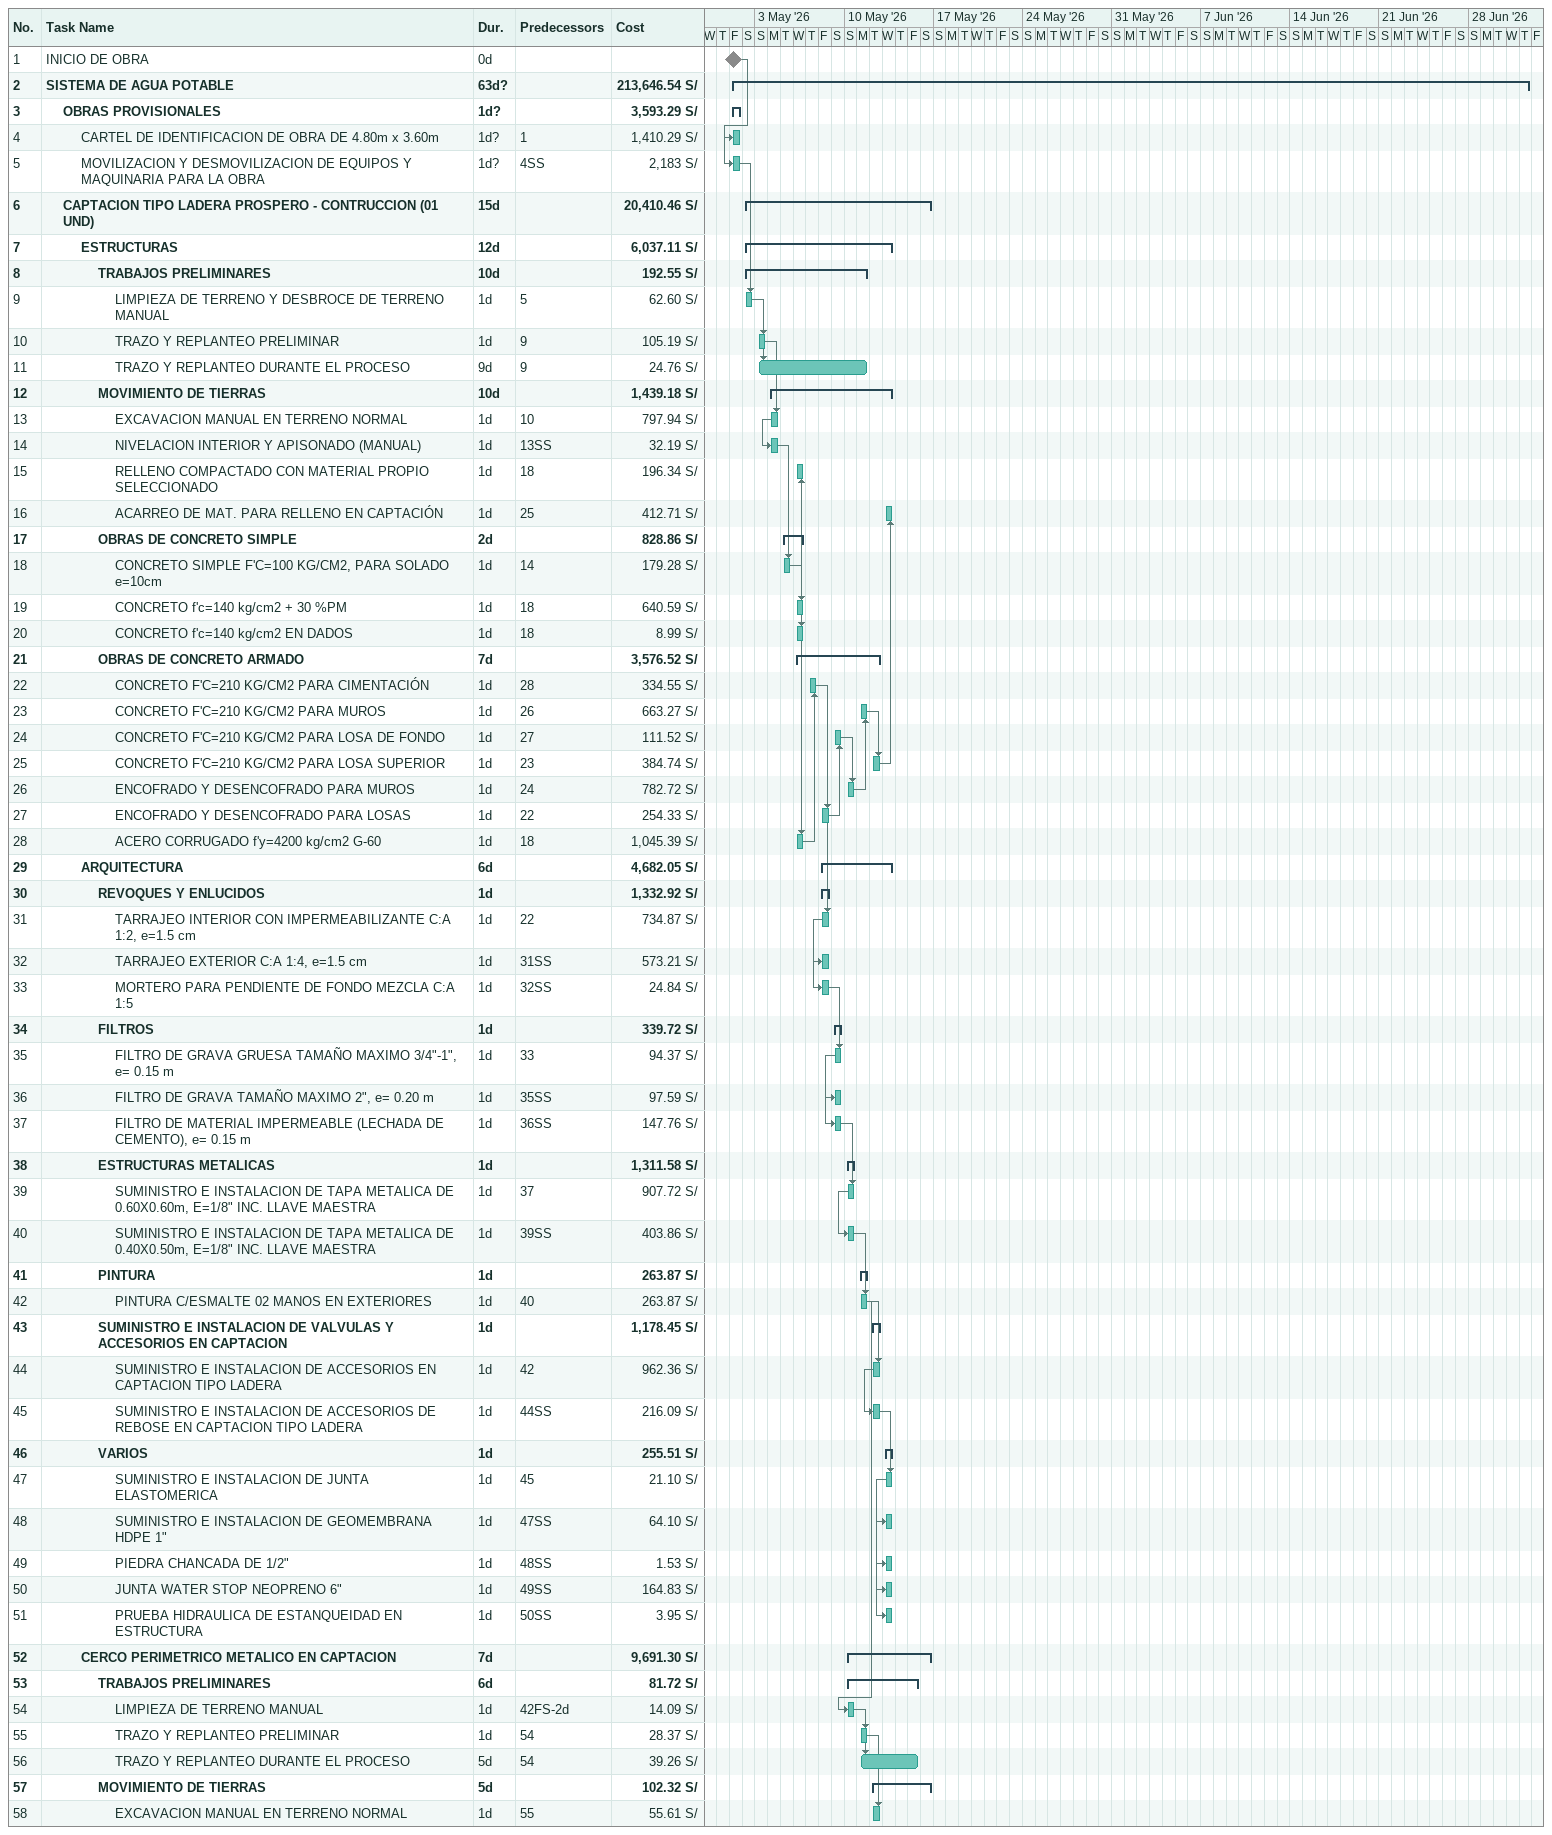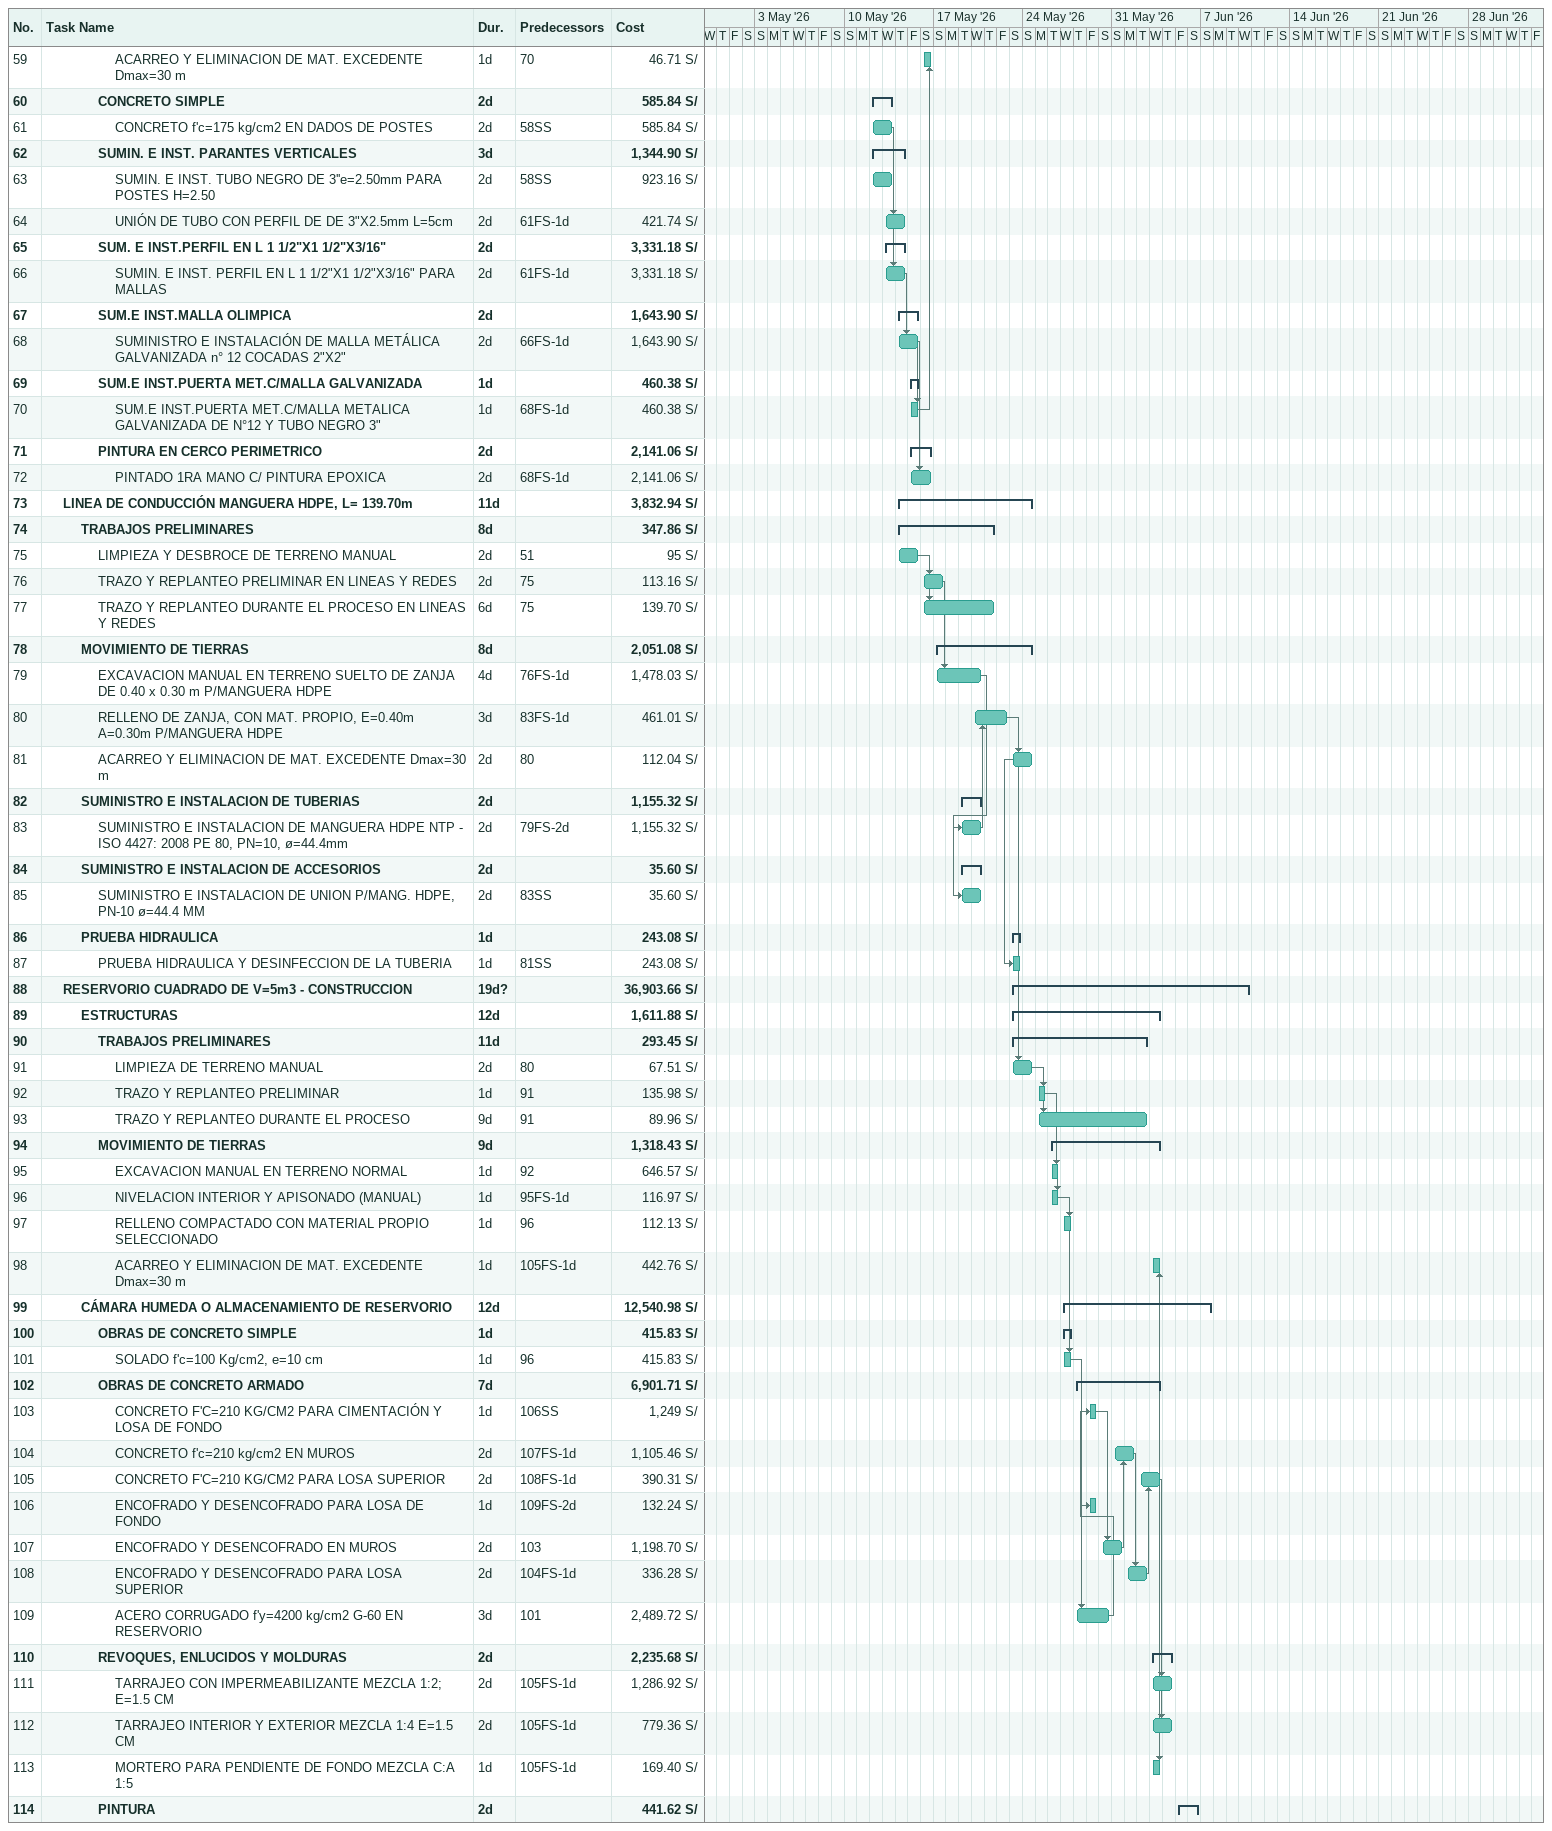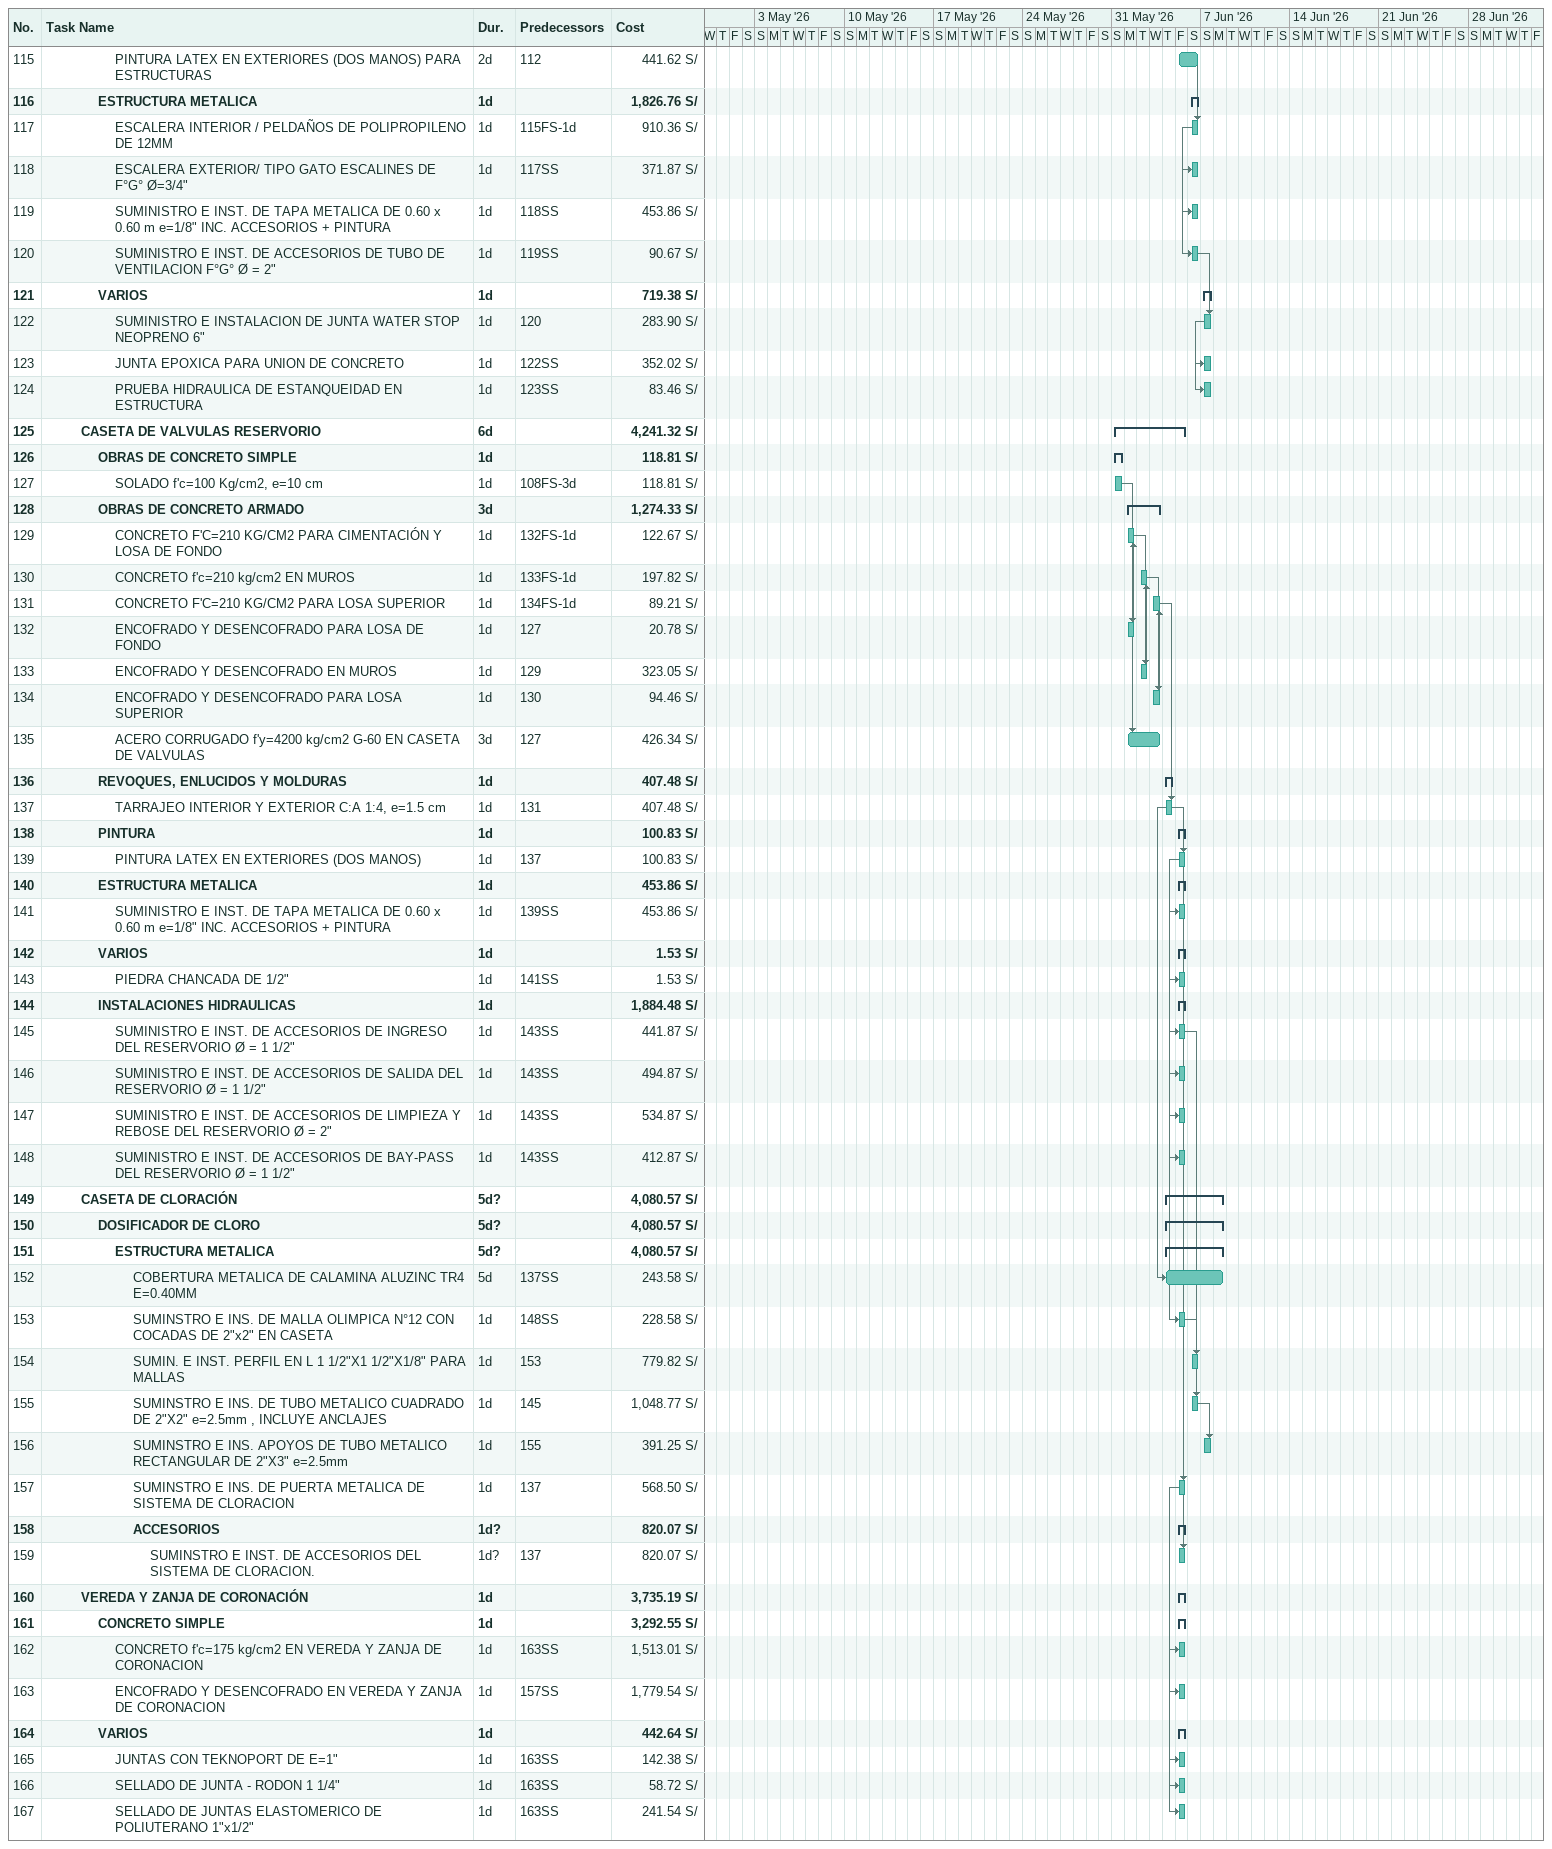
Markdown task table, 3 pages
| ID | Level | Task | Duration | Start | Finish | Predecessors | Cost (S/) |
|---|---|---|---|---|---|---|---|
| 1 | 1 | INICIO DE OBRA | 0d | 2026-05-01 | 2026-05-01 |  |  |
| 2 | 1 | **SISTEMA DE AGUA POTABLE** | 63d? | 2026-05-01 | 2026-07-02 |  | 213646.54 |
| 3 | 2 | **OBRAS PROVISIONALES** | 1d? | 2026-05-01 | 2026-05-01 |  | 3593.29 |
| 4 | 3 | CARTEL DE IDENTIFICACION DE OBRA DE 4.80m x 3.60m | 1d? | 2026-05-01 | 2026-05-01 | 1 | 1410.29 |
| 5 | 3 | MOVILIZACION Y DESMOVILIZACION DE EQUIPOS Y MAQUINARIA PARA LA OBRA | 1d? | 2026-05-01 | 2026-05-01 | 4SS | 2183 |
| 6 | 2 | **CAPTACION TIPO LADERA PROSPERO - CONTRUCCION (01 UND)** | 15d | 2026-05-02 | 2026-05-16 |  | 20410.46 |
| 7 | 3 | **ESTRUCTURAS** | 12d | 2026-05-02 | 2026-05-13 |  | 6037.11 |
| 8 | 4 | **TRABAJOS PRELIMINARES** | 10d | 2026-05-02 | 2026-05-11 |  | 192.55 |
| 9 | 5 | LIMPIEZA DE TERRENO Y DESBROCE DE TERRENO MANUAL | 1d | 2026-05-02 | 2026-05-02 | 5 | 62.60 |
| 10 | 5 | TRAZO Y REPLANTEO PRELIMINAR | 1d | 2026-05-03 | 2026-05-03 | 9 | 105.19 |
| 11 | 5 | TRAZO Y REPLANTEO DURANTE EL PROCESO | 9d | 2026-05-03 | 2026-05-11 | 9 | 24.76 |
| 12 | 4 | **MOVIMIENTO DE TIERRAS** | 10d | 2026-05-04 | 2026-05-13 |  | 1439.18 |
| 13 | 5 | EXCAVACION MANUAL EN TERRENO NORMAL | 1d | 2026-05-04 | 2026-05-04 | 10 | 797.94 |
| 14 | 5 | NIVELACION INTERIOR Y APISONADO (MANUAL) | 1d | 2026-05-04 | 2026-05-04 | 13SS | 32.19 |
| 15 | 5 | RELLENO COMPACTADO CON MATERIAL PROPIO SELECCIONADO | 1d | 2026-05-06 | 2026-05-06 | 18 | 196.34 |
| 16 | 5 | ACARREO DE MAT. PARA RELLENO EN CAPTACIÓN | 1d | 2026-05-13 | 2026-05-13 | 25 | 412.71 |
| 17 | 4 | **OBRAS DE CONCRETO SIMPLE** | 2d | 2026-05-05 | 2026-05-06 |  | 828.86 |
| 18 | 5 | CONCRETO SIMPLE F'C=100 KG/CM2, PARA SOLADO e=10cm | 1d | 2026-05-05 | 2026-05-05 | 14 | 179.28 |
| 19 | 5 | CONCRETO f'c=140 kg/cm2 + 30 %PM | 1d | 2026-05-06 | 2026-05-06 | 18 | 640.59 |
| 20 | 5 | CONCRETO f'c=140 kg/cm2 EN DADOS | 1d | 2026-05-06 | 2026-05-06 | 18 | 8.99 |
| 21 | 4 | **OBRAS DE CONCRETO ARMADO** | 7d | 2026-05-06 | 2026-05-12 |  | 3576.52 |
| 22 | 5 | CONCRETO F'C=210 KG/CM2 PARA CIMENTACIÓN | 1d | 2026-05-07 | 2026-05-07 | 28 | 334.55 |
| 23 | 5 | CONCRETO F'C=210 KG/CM2 PARA MUROS | 1d | 2026-05-11 | 2026-05-11 | 26 | 663.27 |
| 24 | 5 | CONCRETO F'C=210 KG/CM2 PARA LOSA DE FONDO | 1d | 2026-05-09 | 2026-05-09 | 27 | 111.52 |
| 25 | 5 | CONCRETO F'C=210 KG/CM2 PARA LOSA SUPERIOR | 1d | 2026-05-12 | 2026-05-12 | 23 | 384.74 |
| 26 | 5 | ENCOFRADO Y DESENCOFRADO PARA MUROS | 1d | 2026-05-10 | 2026-05-10 | 24 | 782.72 |
| 27 | 5 | ENCOFRADO Y DESENCOFRADO PARA LOSAS | 1d | 2026-05-08 | 2026-05-08 | 22 | 254.33 |
| 28 | 5 | ACERO CORRUGADO f'y=4200 kg/cm2 G-60 | 1d | 2026-05-06 | 2026-05-06 | 18 | 1045.39 |
| 29 | 3 | **ARQUITECTURA** | 6d | 2026-05-08 | 2026-05-13 |  | 4682.05 |
| 30 | 4 | **REVOQUES Y ENLUCIDOS** | 1d | 2026-05-08 | 2026-05-08 |  | 1332.92 |
| 31 | 5 | TARRAJEO INTERIOR CON IMPERMEABILIZANTE C:A 1:2, e=1.5 cm | 1d | 2026-05-08 | 2026-05-08 | 22 | 734.87 |
| 32 | 5 | TARRAJEO EXTERIOR C:A 1:4, e=1.5 cm | 1d | 2026-05-08 | 2026-05-08 | 31SS | 573.21 |
| 33 | 5 | MORTERO PARA PENDIENTE DE FONDO MEZCLA C:A 1:5 | 1d | 2026-05-08 | 2026-05-08 | 32SS | 24.84 |
| 34 | 4 | **FILTROS** | 1d | 2026-05-09 | 2026-05-09 |  | 339.72 |
| 35 | 5 | FILTRO DE GRAVA GRUESA TAMAÑO MAXIMO 3/4"-1", e= 0.15 m | 1d | 2026-05-09 | 2026-05-09 | 33 | 94.37 |
| 36 | 5 | FILTRO DE GRAVA TAMAÑO MAXIMO 2", e= 0.20 m | 1d | 2026-05-09 | 2026-05-09 | 35SS | 97.59 |
| 37 | 5 | FILTRO DE MATERIAL IMPERMEABLE (LECHADA DE CEMENTO), e= 0.15 m | 1d | 2026-05-09 | 2026-05-09 | 36SS | 147.76 |
| 38 | 4 | **ESTRUCTURAS METALICAS** | 1d | 2026-05-10 | 2026-05-10 |  | 1311.58 |
| 39 | 5 | SUMINISTRO E INSTALACION DE TAPA METALICA DE 0.60X0.60m, E=1/8" INC. LLAVE MAESTRA | 1d | 2026-05-10 | 2026-05-10 | 37 | 907.72 |
| 40 | 5 | SUMINISTRO E INSTALACION DE TAPA METALICA DE 0.40X0.50m, E=1/8" INC. LLAVE MAESTRA | 1d | 2026-05-10 | 2026-05-10 | 39SS | 403.86 |
| 41 | 4 | **PINTURA** | 1d | 2026-05-11 | 2026-05-11 |  | 263.87 |
| 42 | 5 | PINTURA C/ESMALTE 02 MANOS EN EXTERIORES | 1d | 2026-05-11 | 2026-05-11 | 40 | 263.87 |
| 43 | 4 | **SUMINISTRO E INSTALACION DE VALVULAS Y ACCESORIOS EN CAPTACION** | 1d | 2026-05-12 | 2026-05-12 |  | 1178.45 |
| 44 | 5 | SUMINISTRO E INSTALACION DE ACCESORIOS EN CAPTACION TIPO LADERA | 1d | 2026-05-12 | 2026-05-12 | 42 | 962.36 |
| 45 | 5 | SUMINISTRO E INSTALACION DE ACCESORIOS DE REBOSE EN CAPTACION TIPO LADERA | 1d | 2026-05-12 | 2026-05-12 | 44SS | 216.09 |
| 46 | 4 | **VARIOS** | 1d | 2026-05-13 | 2026-05-13 |  | 255.51 |
| 47 | 5 | SUMINISTRO E INSTALACION DE JUNTA ELASTOMERICA | 1d | 2026-05-13 | 2026-05-13 | 45 | 21.10 |
| 48 | 5 | SUMINISTRO E INSTALACION DE GEOMEMBRANA HDPE 1" | 1d | 2026-05-13 | 2026-05-13 | 47SS | 64.10 |
| 49 | 5 | PIEDRA CHANCADA DE 1/2" | 1d | 2026-05-13 | 2026-05-13 | 48SS | 1.53 |
| 50 | 5 | JUNTA WATER STOP NEOPRENO 6" | 1d | 2026-05-13 | 2026-05-13 | 49SS | 164.83 |
| 51 | 5 | PRUEBA HIDRAULICA DE ESTANQUEIDAD EN ESTRUCTURA | 1d | 2026-05-13 | 2026-05-13 | 50SS | 3.95 |
| 52 | 3 | **CERCO PERIMETRICO METALICO EN CAPTACION** | 7d | 2026-05-10 | 2026-05-16 |  | 9691.30 |
| 53 | 4 | **TRABAJOS PRELIMINARES** | 6d | 2026-05-10 | 2026-05-15 |  | 81.72 |
| 54 | 5 | LIMPIEZA DE TERRENO MANUAL | 1d | 2026-05-10 | 2026-05-10 | 42FS-2d | 14.09 |
| 55 | 5 | TRAZO Y REPLANTEO PRELIMINAR | 1d | 2026-05-11 | 2026-05-11 | 54 | 28.37 |
| 56 | 5 | TRAZO Y REPLANTEO DURANTE EL PROCESO | 5d | 2026-05-11 | 2026-05-15 | 54 | 39.26 |
| 57 | 4 | **MOVIMIENTO DE TIERRAS** | 5d | 2026-05-12 | 2026-05-16 |  | 102.32 |
| 58 | 5 | EXCAVACION MANUAL EN TERRENO NORMAL | 1d | 2026-05-12 | 2026-05-12 | 55 | 55.61 |
| 59 | 5 | ACARREO Y ELIMINACION DE MAT. EXCEDENTE Dmax=30 m | 1d | 2026-05-16 | 2026-05-16 | 70 | 46.71 |
| 60 | 4 | **CONCRETO SIMPLE** | 2d | 2026-05-12 | 2026-05-13 |  | 585.84 |
| 61 | 5 | CONCRETO f'c=175 kg/cm2 EN DADOS DE POSTES | 2d | 2026-05-12 | 2026-05-13 | 58SS | 585.84 |
| 62 | 4 | **SUMIN. E INST. PARANTES VERTICALES** | 3d | 2026-05-12 | 2026-05-14 |  | 1344.90 |
| 63 | 5 | SUMIN. E INST. TUBO NEGRO DE 3''e=2.50mm PARA POSTES H=2.50 | 2d | 2026-05-12 | 2026-05-13 | 58SS | 923.16 |
| 64 | 5 | UNIÓN DE TUBO CON PERFIL DE DE 3"X2.5mm L=5cm | 2d | 2026-05-13 | 2026-05-14 | 61FS-1d | 421.74 |
| 65 | 4 | **SUM. E INST.PERFIL EN L 1 1/2"X1 1/2"X3/16"** | 2d | 2026-05-13 | 2026-05-14 |  | 3331.18 |
| 66 | 5 | SUMIN. E INST. PERFIL EN L 1 1/2"X1 1/2"X3/16" PARA MALLAS | 2d | 2026-05-13 | 2026-05-14 | 61FS-1d | 3331.18 |
| 67 | 4 | **SUM.E INST.MALLA OLIMPICA** | 2d | 2026-05-14 | 2026-05-15 |  | 1643.90 |
| 68 | 5 | SUMINISTRO E INSTALACIÓN DE MALLA METÁLICA GALVANIZADA n° 12 COCADAS 2"X2" | 2d | 2026-05-14 | 2026-05-15 | 66FS-1d | 1643.90 |
| 69 | 4 | **SUM.E INST.PUERTA MET.C/MALLA GALVANIZADA** | 1d | 2026-05-15 | 2026-05-15 |  | 460.38 |
| 70 | 5 | SUM.E INST.PUERTA MET.C/MALLA METALICA GALVANIZADA DE N°12 Y TUBO NEGRO 3" | 1d | 2026-05-15 | 2026-05-15 | 68FS-1d | 460.38 |
| 71 | 4 | **PINTURA EN CERCO PERIMETRICO** | 2d | 2026-05-15 | 2026-05-16 |  | 2141.06 |
| 72 | 5 | PINTADO 1RA MANO C/ PINTURA EPOXICA | 2d | 2026-05-15 | 2026-05-16 | 68FS-1d | 2141.06 |
| 73 | 2 | **LINEA DE CONDUCCIÓN MANGUERA HDPE, L= 139.70m** | 11d | 2026-05-14 | 2026-05-24 |  | 3832.94 |
| 74 | 3 | **TRABAJOS PRELIMINARES** | 8d | 2026-05-14 | 2026-05-21 |  | 347.86 |
| 75 | 4 | LIMPIEZA Y DESBROCE DE TERRENO MANUAL | 2d | 2026-05-14 | 2026-05-15 | 51 | 95 |
| 76 | 4 | TRAZO Y REPLANTEO PRELIMINAR EN LINEAS Y REDES | 2d | 2026-05-16 | 2026-05-17 | 75 | 113.16 |
| 77 | 4 | TRAZO Y REPLANTEO DURANTE EL PROCESO EN LINEAS Y REDES | 6d | 2026-05-16 | 2026-05-21 | 75 | 139.70 |
| 78 | 3 | **MOVIMIENTO DE TIERRAS** | 8d | 2026-05-17 | 2026-05-24 |  | 2051.08 |
| 79 | 4 | EXCAVACION MANUAL EN TERRENO SUELTO DE ZANJA DE 0.40 x 0.30 m P/MANGUERA HDPE | 4d | 2026-05-17 | 2026-05-20 | 76FS-1d | 1478.03 |
| 80 | 4 | RELLENO DE ZANJA, CON MAT. PROPIO, E=0.40m A=0.30m P/MANGUERA HDPE | 3d | 2026-05-20 | 2026-05-22 | 83FS-1d | 461.01 |
| 81 | 4 | ACARREO Y ELIMINACION DE MAT. EXCEDENTE Dmax=30 m | 2d | 2026-05-23 | 2026-05-24 | 80 | 112.04 |
| 82 | 3 | **SUMINISTRO E INSTALACION DE TUBERIAS** | 2d | 2026-05-19 | 2026-05-20 |  | 1155.32 |
| 83 | 4 | SUMINISTRO E INSTALACION DE MANGUERA HDPE NTP - ISO 4427: 2008 PE 80, PN=10, ø=44.4mm | 2d | 2026-05-19 | 2026-05-20 | 79FS-2d | 1155.32 |
| 84 | 3 | **SUMINISTRO E INSTALACION DE ACCESORIOS** | 2d | 2026-05-19 | 2026-05-20 |  | 35.60 |
| 85 | 4 | SUMINISTRO E INSTALACION DE UNION P/MANG. HDPE, PN-10 ø=44.4 MM | 2d | 2026-05-19 | 2026-05-20 | 83SS | 35.60 |
| 86 | 3 | **PRUEBA HIDRAULICA** | 1d | 2026-05-23 | 2026-05-23 |  | 243.08 |
| 87 | 4 | PRUEBA HIDRAULICA Y DESINFECCION DE LA TUBERIA | 1d | 2026-05-23 | 2026-05-23 | 81SS | 243.08 |
| 88 | 2 | **RESERVORIO CUADRADO DE V=5m3 - CONSTRUCCION** | 19d? | 2026-05-23 | 2026-06-10 |  | 36903.66 |
| 89 | 3 | **ESTRUCTURAS** | 12d | 2026-05-23 | 2026-06-03 |  | 1611.88 |
| 90 | 4 | **TRABAJOS PRELIMINARES** | 11d | 2026-05-23 | 2026-06-02 |  | 293.45 |
| 91 | 5 | LIMPIEZA DE TERRENO MANUAL | 2d | 2026-05-23 | 2026-05-24 | 80 | 67.51 |
| 92 | 5 | TRAZO Y REPLANTEO PRELIMINAR | 1d | 2026-05-25 | 2026-05-25 | 91 | 135.98 |
| 93 | 5 | TRAZO Y REPLANTEO DURANTE EL PROCESO | 9d | 2026-05-25 | 2026-06-02 | 91 | 89.96 |
| 94 | 4 | **MOVIMIENTO DE TIERRAS** | 9d | 2026-05-26 | 2026-06-03 |  | 1318.43 |
| 95 | 5 | EXCAVACION MANUAL EN TERRENO NORMAL | 1d | 2026-05-26 | 2026-05-26 | 92 | 646.57 |
| 96 | 5 | NIVELACION INTERIOR Y APISONADO (MANUAL) | 1d | 2026-05-26 | 2026-05-26 | 95FS-1d | 116.97 |
| 97 | 5 | RELLENO COMPACTADO CON MATERIAL PROPIO SELECCIONADO | 1d | 2026-05-27 | 2026-05-27 | 96 | 112.13 |
| 98 | 5 | ACARREO Y ELIMINACION DE MAT. EXCEDENTE Dmax=30 m | 1d | 2026-06-03 | 2026-06-03 | 105FS-1d | 442.76 |
| 99 | 3 | **CÁMARA HUMEDA O ALMACENAMIENTO DE RESERVORIO** | 12d | 2026-05-27 | 2026-06-07 |  | 12540.98 |
| 100 | 4 | **OBRAS DE CONCRETO SIMPLE** | 1d | 2026-05-27 | 2026-05-27 |  | 415.83 |
| 101 | 5 | SOLADO f'c=100 Kg/cm2, e=10 cm | 1d | 2026-05-27 | 2026-05-27 | 96 | 415.83 |
| 102 | 4 | **OBRAS DE CONCRETO ARMADO** | 7d | 2026-05-28 | 2026-06-03 |  | 6901.71 |
| 103 | 5 | CONCRETO F'C=210 KG/CM2 PARA CIMENTACIÓN Y LOSA DE FONDO | 1d | 2026-05-29 | 2026-05-29 | 106SS | 1249 |
| 104 | 5 | CONCRETO f'c=210 kg/cm2 EN MUROS | 2d | 2026-05-31 | 2026-06-01 | 107FS-1d | 1105.46 |
| 105 | 5 | CONCRETO F'C=210 KG/CM2 PARA LOSA SUPERIOR | 2d | 2026-06-02 | 2026-06-03 | 108FS-1d | 390.31 |
| 106 | 5 | ENCOFRADO Y DESENCOFRADO PARA LOSA DE FONDO | 1d | 2026-05-29 | 2026-05-29 | 109FS-2d | 132.24 |
| 107 | 5 | ENCOFRADO Y DESENCOFRADO EN MUROS | 2d | 2026-05-30 | 2026-05-31 | 103 | 1198.70 |
| 108 | 5 | ENCOFRADO Y DESENCOFRADO PARA LOSA SUPERIOR | 2d | 2026-06-01 | 2026-06-02 | 104FS-1d | 336.28 |
| 109 | 5 | ACERO CORRUGADO f'y=4200 kg/cm2 G-60 EN RESERVORIO | 3d | 2026-05-28 | 2026-05-30 | 101 | 2489.72 |
| 110 | 4 | **REVOQUES, ENLUCIDOS Y MOLDURAS** | 2d | 2026-06-03 | 2026-06-04 |  | 2235.68 |
| 111 | 5 | TARRAJEO CON IMPERMEABILIZANTE MEZCLA 1:2; E=1.5 CM | 2d | 2026-06-03 | 2026-06-04 | 105FS-1d | 1286.92 |
| 112 | 5 | TARRAJEO INTERIOR Y EXTERIOR MEZCLA 1:4 E=1.5 CM | 2d | 2026-06-03 | 2026-06-04 | 105FS-1d | 779.36 |
| 113 | 5 | MORTERO PARA PENDIENTE DE FONDO MEZCLA C:A 1:5 | 1d | 2026-06-03 | 2026-06-03 | 105FS-1d | 169.40 |
| 114 | 4 | **PINTURA** | 2d | 2026-06-05 | 2026-06-06 |  | 441.62 |
| 115 | 5 | PINTURA LATEX EN EXTERIORES (DOS MANOS) PARA ESTRUCTURAS | 2d | 2026-06-05 | 2026-06-06 | 112 | 441.62 |
| 116 | 4 | **ESTRUCTURA METALICA** | 1d | 2026-06-06 | 2026-06-06 |  | 1826.76 |
| 117 | 5 | ESCALERA INTERIOR / PELDAÑOS DE POLIPROPILENO DE 12MM | 1d | 2026-06-06 | 2026-06-06 | 115FS-1d | 910.36 |
| 118 | 5 | ESCALERA EXTERIOR/ TIPO GATO ESCALINES DE F°G° Ø=3/4" | 1d | 2026-06-06 | 2026-06-06 | 117SS | 371.87 |
| 119 | 5 | SUMINISTRO E INST. DE TAPA METALICA DE 0.60 x 0.60 m e=1/8" INC. ACCESORIOS + PINTURA | 1d | 2026-06-06 | 2026-06-06 | 118SS | 453.86 |
| 120 | 5 | SUMINISTRO E INST. DE ACCESORIOS DE TUBO DE VENTILACION F°G° Ø = 2" | 1d | 2026-06-06 | 2026-06-06 | 119SS | 90.67 |
| 121 | 4 | **VARIOS** | 1d | 2026-06-07 | 2026-06-07 |  | 719.38 |
| 122 | 5 | SUMINISTRO E INSTALACION DE JUNTA WATER STOP NEOPRENO 6" | 1d | 2026-06-07 | 2026-06-07 | 120 | 283.90 |
| 123 | 5 | JUNTA EPOXICA PARA UNION DE CONCRETO | 1d | 2026-06-07 | 2026-06-07 | 122SS | 352.02 |
| 124 | 5 | PRUEBA HIDRAULICA DE ESTANQUEIDAD EN ESTRUCTURA | 1d | 2026-06-07 | 2026-06-07 | 123SS | 83.46 |
| 125 | 3 | **CASETA DE VALVULAS RESERVORIO** | 6d | 2026-05-31 | 2026-06-05 |  | 4241.32 |
| 126 | 4 | **OBRAS DE CONCRETO SIMPLE** | 1d | 2026-05-31 | 2026-05-31 |  | 118.81 |
| 127 | 5 | SOLADO f'c=100 Kg/cm2, e=10 cm | 1d | 2026-05-31 | 2026-05-31 | 108FS-3d | 118.81 |
| 128 | 4 | **OBRAS DE CONCRETO ARMADO** | 3d | 2026-06-01 | 2026-06-03 |  | 1274.33 |
| 129 | 5 | CONCRETO F'C=210 KG/CM2 PARA CIMENTACIÓN Y LOSA DE FONDO | 1d | 2026-06-01 | 2026-06-01 | 132FS-1d | 122.67 |
| 130 | 5 | CONCRETO f'c=210 kg/cm2 EN MUROS | 1d | 2026-06-02 | 2026-06-02 | 133FS-1d | 197.82 |
| 131 | 5 | CONCRETO F'C=210 KG/CM2 PARA LOSA SUPERIOR | 1d | 2026-06-03 | 2026-06-03 | 134FS-1d | 89.21 |
| 132 | 5 | ENCOFRADO Y DESENCOFRADO PARA LOSA DE FONDO | 1d | 2026-06-01 | 2026-06-01 | 127 | 20.78 |
| 133 | 5 | ENCOFRADO Y DESENCOFRADO EN MUROS | 1d | 2026-06-02 | 2026-06-02 | 129 | 323.05 |
| 134 | 5 | ENCOFRADO Y DESENCOFRADO PARA LOSA SUPERIOR | 1d | 2026-06-03 | 2026-06-03 | 130 | 94.46 |
| 135 | 5 | ACERO CORRUGADO f'y=4200 kg/cm2 G-60 EN CASETA DE VALVULAS | 3d | 2026-06-01 | 2026-06-03 | 127 | 426.34 |
| 136 | 4 | **REVOQUES, ENLUCIDOS Y MOLDURAS** | 1d | 2026-06-04 | 2026-06-04 |  | 407.48 |
| 137 | 5 | TARRAJEO INTERIOR Y EXTERIOR C:A 1:4, e=1.5 cm | 1d | 2026-06-04 | 2026-06-04 | 131 | 407.48 |
| 138 | 4 | **PINTURA** | 1d | 2026-06-05 | 2026-06-05 |  | 100.83 |
| 139 | 5 | PINTURA LATEX EN EXTERIORES (DOS MANOS) | 1d | 2026-06-05 | 2026-06-05 | 137 | 100.83 |
| 140 | 4 | **ESTRUCTURA METALICA** | 1d | 2026-06-05 | 2026-06-05 |  | 453.86 |
| 141 | 5 | SUMINISTRO E INST. DE TAPA METALICA DE 0.60 x 0.60 m e=1/8" INC. ACCESORIOS + PINTURA | 1d | 2026-06-05 | 2026-06-05 | 139SS | 453.86 |
| 142 | 4 | **VARIOS** | 1d | 2026-06-05 | 2026-06-05 |  | 1.53 |
| 143 | 5 | PIEDRA CHANCADA DE 1/2" | 1d | 2026-06-05 | 2026-06-05 | 141SS | 1.53 |
| 144 | 4 | **INSTALACIONES HIDRAULICAS** | 1d | 2026-06-05 | 2026-06-05 |  | 1884.48 |
| 145 | 5 | SUMINISTRO E INST. DE ACCESORIOS DE INGRESO DEL RESERVORIO Ø = 1 1/2" | 1d | 2026-06-05 | 2026-06-05 | 143SS | 441.87 |
| 146 | 5 | SUMINISTRO E INST. DE ACCESORIOS DE SALIDA DEL RESERVORIO Ø = 1 1/2" | 1d | 2026-06-05 | 2026-06-05 | 143SS | 494.87 |
| 147 | 5 | SUMINISTRO E INST. DE ACCESORIOS DE LIMPIEZA Y REBOSE DEL RESERVORIO Ø = 2" | 1d | 2026-06-05 | 2026-06-05 | 143SS | 534.87 |
| 148 | 5 | SUMINISTRO E INST. DE ACCESORIOS DE BAY-PASS DEL RESERVORIO Ø = 1 1/2" | 1d | 2026-06-05 | 2026-06-05 | 143SS | 412.87 |
| 149 | 3 | **CASETA DE CLORACIÓN** | 5d? | 2026-06-04 | 2026-06-08 |  | 4080.57 |
| 150 | 4 | **DOSIFICADOR DE CLORO** | 5d? | 2026-06-04 | 2026-06-08 |  | 4080.57 |
| 151 | 5 | **ESTRUCTURA METALICA** | 5d? | 2026-06-04 | 2026-06-08 |  | 4080.57 |
| 152 | 6 | COBERTURA METALICA DE CALAMINA ALUZINC TR4 E=0.40MM | 5d | 2026-06-04 | 2026-06-08 | 137SS | 243.58 |
| 153 | 6 | SUMINSTRO E INS. DE MALLA OLIMPICA N°12 CON COCADAS DE 2"x2" EN CASETA | 1d | 2026-06-05 | 2026-06-05 | 148SS | 228.58 |
| 154 | 6 | SUMIN. E INST. PERFIL EN L 1 1/2"X1 1/2"X1/8" PARA MALLAS | 1d | 2026-06-06 | 2026-06-06 | 153 | 779.82 |
| 155 | 6 | SUMINSTRO E INS. DE TUBO METALICO CUADRADO DE 2"X2" e=2.5mm , INCLUYE ANCLAJES | 1d | 2026-06-06 | 2026-06-06 | 145 | 1048.77 |
| 156 | 6 | SUMINSTRO E INS. APOYOS DE TUBO METALICO RECTANGULAR DE 2"X3" e=2.5mm | 1d | 2026-06-07 | 2026-06-07 | 155 | 391.25 |
| 157 | 6 | SUMINSTRO E INS. DE PUERTA METALICA DE SISTEMA DE CLORACION | 1d | 2026-06-05 | 2026-06-05 | 137 | 568.50 |
| 158 | 6 | **ACCESORIOS** | 1d? | 2026-06-05 | 2026-06-05 |  | 820.07 |
| 159 | 7 | SUMINSTRO E INST. DE ACCESORIOS DEL SISTEMA DE CLORACION. | 1d? | 2026-06-05 | 2026-06-05 | 137 | 820.07 |
| 160 | 3 | **VEREDA Y ZANJA DE CORONACIÓN** | 1d | 2026-06-05 | 2026-06-05 |  | 3735.19 |
| 161 | 4 | **CONCRETO SIMPLE** | 1d | 2026-06-05 | 2026-06-05 |  | 3292.55 |
| 162 | 5 | CONCRETO f'c=175 kg/cm2 EN VEREDA Y ZANJA DE CORONACION | 1d | 2026-06-05 | 2026-06-05 | 163SS | 1513.01 |
| 163 | 5 | ENCOFRADO Y DESENCOFRADO EN VEREDA Y ZANJA DE CORONACION | 1d | 2026-06-05 | 2026-06-05 | 157SS | 1779.54 |
| 164 | 4 | **VARIOS** | 1d | 2026-06-05 | 2026-06-05 |  | 442.64 |
| 165 | 5 | JUNTAS CON TEKNOPORT DE E=1" | 1d | 2026-06-05 | 2026-06-05 | 163SS | 142.38 |
| 166 | 5 | SELLADO DE JUNTA - RODON 1 1/4" | 1d | 2026-06-05 | 2026-06-05 | 163SS | 58.72 |
| 167 | 5 | SELLADO DE JUNTAS ELASTOMERICO DE POLIUTERANO 1"x1/2" | 1d | 2026-06-05 | 2026-06-05 | 163SS | 241.54 |
